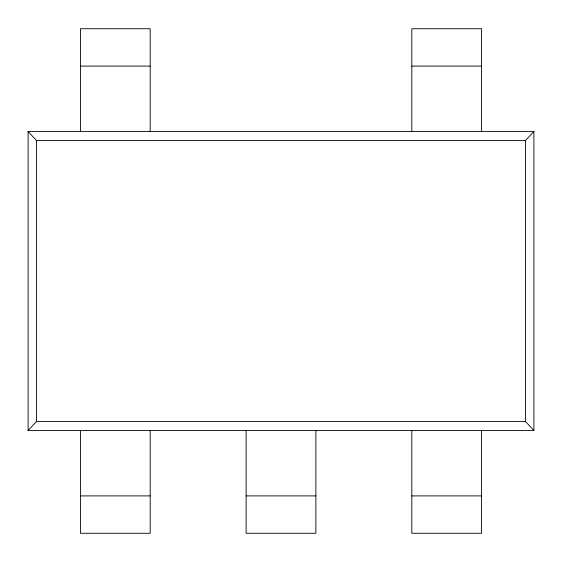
<?xml version="1.0" encoding="UTF-8"?>
<svg xmlns="http://www.w3.org/2000/svg" width="562" height="562" viewBox="0 0 562 562"><rect width="100%" height="100%" fill="white"/><g stroke="black" fill="none" stroke-linecap="round" stroke-linejoin="round"><path stroke-width="0.84" d="M28.1 430.499L36.453 421.549L36.453 140.451L28.1 131.501L533.9 131.501L533.9 430.499L28.1 430.499L28.1 131.501M533.9 430.499L525.547 421.549L525.547 140.451L533.9 131.501M80.422 66.098L150.187 66.098M411.813 66.098L481.578 66.098M36.453 140.451L525.547 140.451M36.453 421.549L525.547 421.549M80.422 495.902L150.187 495.902M246.114 495.902L315.886 495.902M411.813 495.902L481.578 495.902M481.578 131.501L481.578 28.725L411.813 28.725L411.813 131.501M481.578 430.499L481.578 533.275L411.813 533.275L411.813 430.499M315.886 430.499L315.886 533.275L246.114 533.275L246.114 430.499M150.187 131.501L150.187 28.725L80.422 28.725L80.422 131.501M150.187 430.499L150.187 533.275L80.422 533.275L80.422 430.499"/></g></svg>
